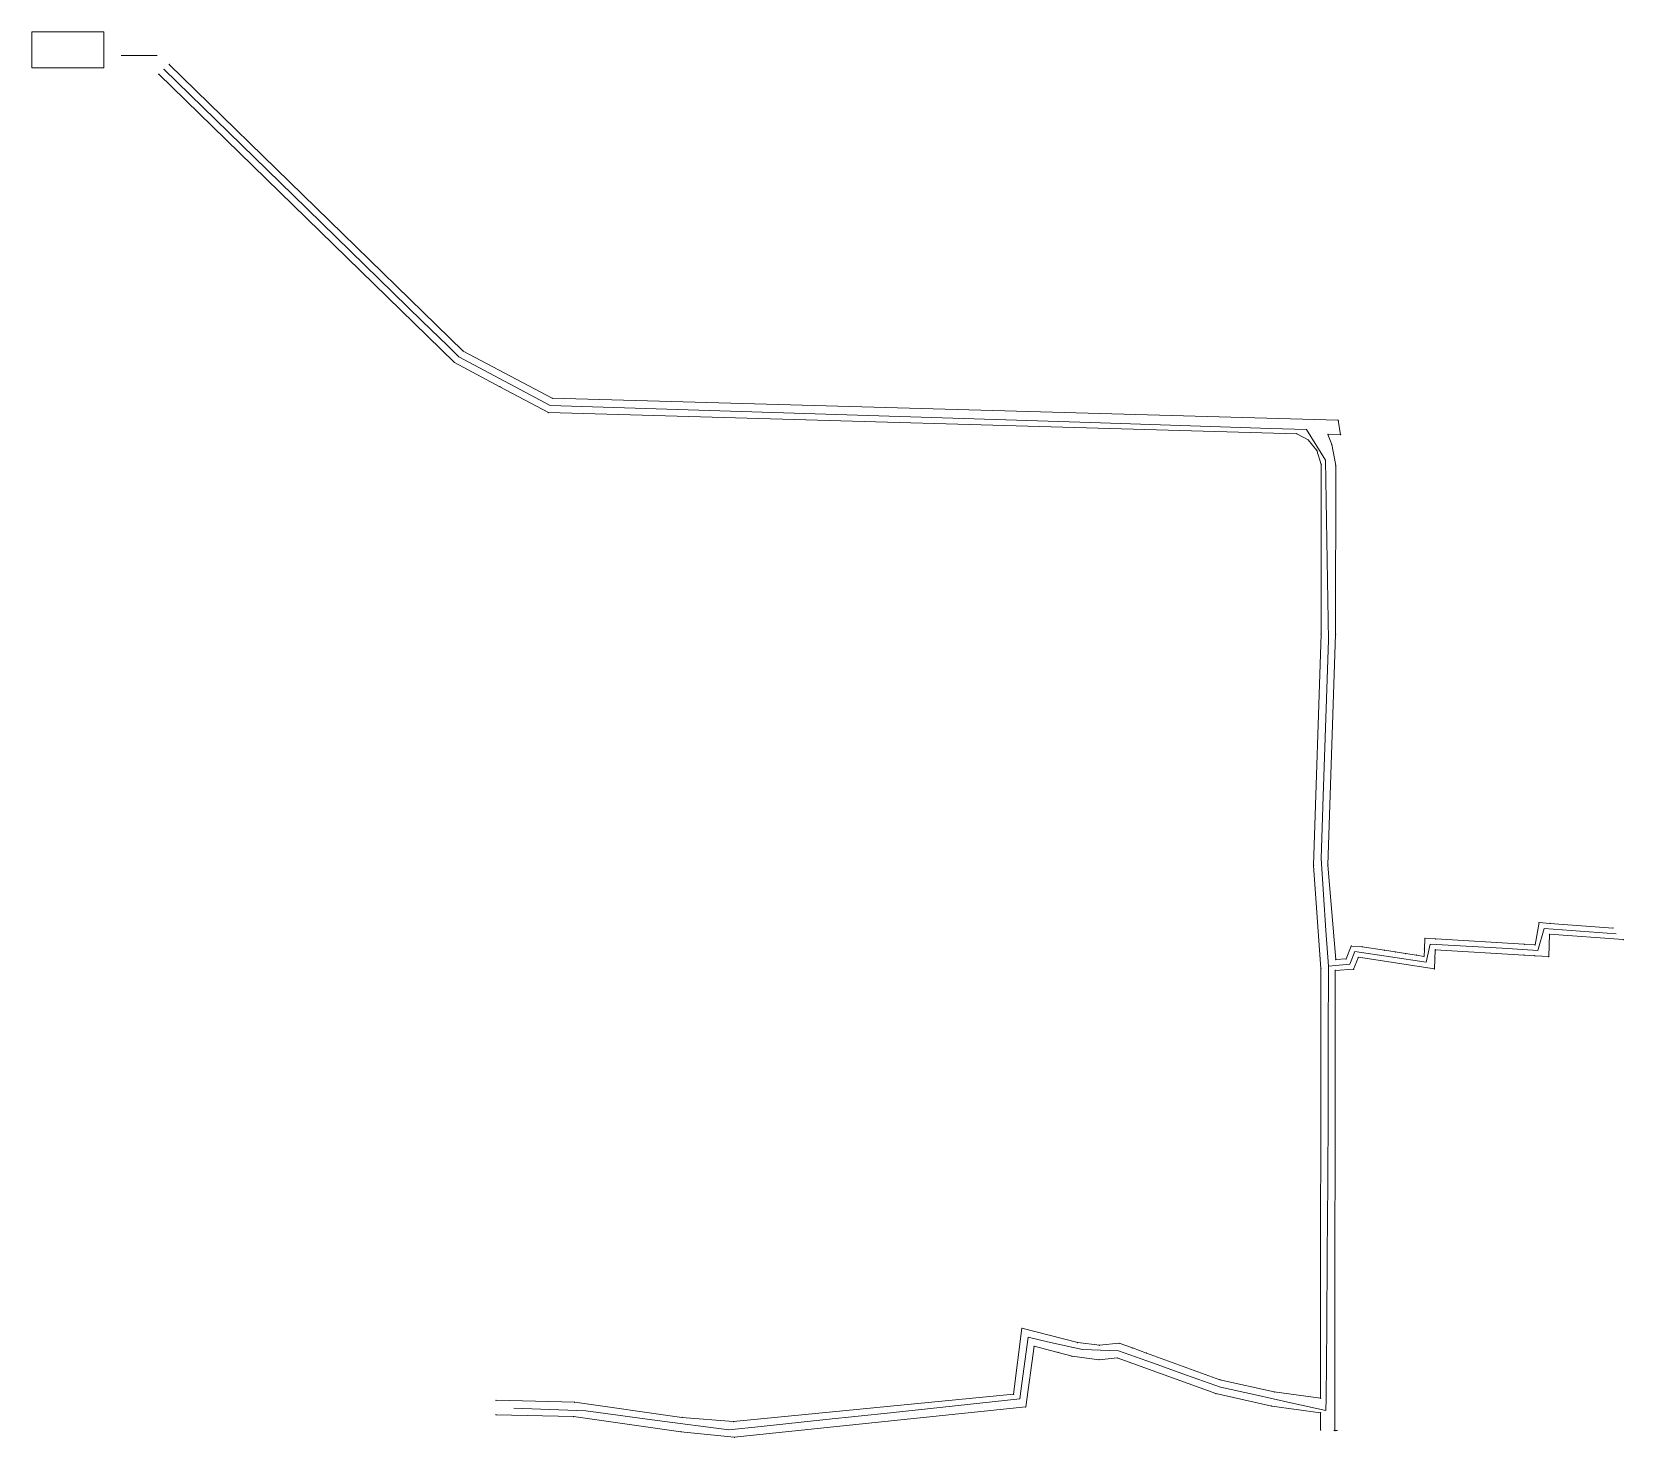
# Model space of a CAD drawing. Header units: millimetres. Extents: x 408623 to 409065, y 4589851 to 4590241.
import ezdxf

# ---------------------------------------------------------------- set-up
doc = ezdxf.new("R2010")
doc.units = ezdxf.units.MM
doc.layers.get('0').update_dxf_attribs({"color": 5, "lineweight": 0})
for name, color, linetype, lineweight in [('GEOFENCE', 3, 'Continuous', 0), ('INIT_COORD', 5, 'Continuous', 0), ('OTOCAD_145', 5, 'Continuous', 0), ('OTOCAD_AKALiN', 3, 'Continuous', 0), ('OTOCAD_DESENDRE', 1, 'Continuous', 0), ('OTOCAD_LAGiMi', 4, 'Continuous', 0), ('OTOCAD_NOKTA', 40, 'Continuous', 0), ('OTOCAD_OZKAN', 6, 'Continuous', 0)]:
    doc.layers.add(name, color=color, linetype=linetype, lineweight=lineweight)

msp = doc.modelspace()

# ---------------------------------------------------------------- linework, layer by layer
at = {"lineweight": 0}
for p in [(408895.3, 4589862.71, 182), (408898.69, 4589859.18, 182), (408817.59, 4589855.12, 219), (408817.77, 4589850.78, 219)]:
    msp.add_point(p, dxfattribs=at)
at = {"layer": 'GEOFENCE'}
for p, q in [((408647.54, 4590234.44, 181), (408657.54, 4590234.44, 181)), ((408659.49, 4590230.56, 181), (408695.29, 4590195.65, 181)), ((408695.29, 4590195.65, 181), (408731.08, 4590160.74, 181)), ((408731.08, 4590160.74, 181), (408738.24, 4590153.76, 181)), ((408738.24, 4590153.76, 181), (408741.32, 4590150.76, 181)), ((408741.32, 4590150.76, 181), (408766.71, 4590137.23, 181)), ((408766.71, 4590137.23, 181), (408816.69, 4590135.64, 181)), ((408816.69, 4590135.64, 181), (408866.66, 4590134.05, 181)), ((408866.66, 4590134.05, 181), (408916.63, 4590132.46, 181)), ((408916.63, 4590132.46, 181), (408966.61, 4590130.87, 181)), ((408966.61, 4590130.87, 181), (408976.6, 4590130.55, 181)), ((408976.6, 4590130.55, 181), (408981.88, 4590122.06, 181)), ((408981.88, 4590122.06, 181), (408982.7, 4590072.06, 181)), ((408982.7, 4590072.06, 181), (408981.23, 4590028.76, 156.06)), ((408981.23, 4590028.76, 156.06), (408980.94, 4590020.09, 151.07)), ((408980.94, 4590020.09, 151.07), (408980.64, 4590011.43, 146.08)), ((408980.64, 4590011.43, 146.08), (408982.02, 4589991.49, 145.35)), ((408982.02, 4589991.49, 145.35), (408982.72, 4589981.52, 144.98)), ((409040.87, 4589985.91, 128), (409042.62, 4589992.04, 122)), ((409042.62, 4589992.04, 122), (409052.59, 4589991.3, 122)), ((409052.59, 4589991.3, 122), (409062.56, 4589990.57, 122)), ((408988.64, 4589982.12, 145), (408990.05, 4589985.59, 134)), ((408990.05, 4589985.59, 134), (409009.83, 4589982.66, 134)), ((409009.83, 4589982.66, 134), (409010.92, 4589987.7, 128)), ((409010.92, 4589987.7, 128), (409030.89, 4589986.51, 128)), ((409030.89, 4589986.51, 128), (409040.87, 4589985.91, 128)), ((408982.72, 4589981.52, 144.98), (408982.66, 4589961.52, 144.99)), ((408982.72, 4589981.52, 144.98), (408988.64, 4589982.12, 145)), ((408982.66, 4589961.52, 144.99), (408982.61, 4589941.52, 144.99)), ((408982.61, 4589941.52, 144.99), (408982.56, 4589921.52, 145)), ((408982.56, 4589921.52, 145), (408982.39, 4589901.53, 145)), ((408982.39, 4589901.53, 145), (408982.22, 4589881.53, 145)), ((408899.31, 4589878.52, 145), (408897.62, 4589865.67, 172.05)), ((408904.73, 4589877.29, 145), (408899.31, 4589878.52, 145)), ((408982.22, 4589881.53, 145), (408982.04, 4589861.53, 145)), ((408914.48, 4589875.08, 145), (408904.73, 4589877.29, 145)), ((408924.47, 4589874.79, 145), (408914.48, 4589875.08, 145)), ((408933.89, 4589871.41, 145), (408924.47, 4589874.79, 145)), ((408943.3, 4589868.04, 145), (408933.89, 4589871.41, 145)), ((408897.62, 4589865.67, 172.05), (408897.05, 4589861.39, 181.07)), ((408952.71, 4589864.66, 145), (408943.3, 4589868.04, 145)), ((408962.48, 4589862.5, 145), (408952.71, 4589864.66, 145)), ((408897.05, 4589861.39, 181.07), (408879.09, 4589859.48, 189.66)), ((408972.24, 4589860.33, 145), (408962.48, 4589862.5, 145)), ((408982.02, 4589858.23, 145), (408972.24, 4589860.33, 145)), ((408982.04, 4589861.53, 145), (408982.02, 4589858.23, 145)), ((408776.57, 4589858.06, 219.05), (408756.59, 4589858.84, 219.01)), ((408796.4, 4589855.42, 219.38), (408776.57, 4589858.06, 219.05)), ((408861.13, 4589857.57, 198.24), (408843.16, 4589855.66, 206.82)), ((408879.09, 4589859.48, 189.66), (408861.13, 4589857.57, 198.24)), ((408816.22, 4589852.79, 219.7), (408796.4, 4589855.42, 219.38)), ((408825.2, 4589853.75, 215.41), (408816.22, 4589852.79, 219.7)), ((408843.16, 4589855.66, 206.82), (408825.2, 4589853.75, 215.41))]:
    msp.add_line(p, q, dxfattribs=at)
at = {"layer": 'INIT_COORD'}
msp.add_point((408659.49, 4590230.56, 181), dxfattribs=at)
at = {"layer": 'OTOCAD_145', "lineweight": 0}
for p, q in [((408978.57, 4590009.51, 145), (408980.61, 4589980.82, 145)), ((408982.58, 4590009.61, 145), (408984.74, 4589983.38, 145)), ((408984.74, 4589983.38, 145), (408982.58, 4590009.61, 145)), ((408980.61, 4589980.82, 145), (408980.52, 4589861.6, 145)), ((408984.51, 4589852.62, 145), (408984.61, 4589980.37, 145)), ((408980.51, 4589857.56, 145), (408980.51, 4589852.77, 145))]:
    msp.add_line(p, q, dxfattribs=at)
at = {"layer": 'OTOCAD_AKALiN', "lineweight": 0}
for p, q in [((408895.3, 4589862.71, 182), (408897.61, 4589881.02, 145)), ((408897.61, 4589881.02, 145), (408913.13, 4589877.06, 145)), ((408901.01, 4589876.02, 145), (408898.69, 4589859.18, 182)), ((408907.65, 4589874.33, 145), (408901.01, 4589876.02, 145)), ((408911.53, 4589873.23, 145), (408907.65, 4589874.33, 145)), ((408913.13, 4589877.06, 145), (408919.11, 4589876.32, 145)), ((408919.11, 4589876.32, 145), (408924.61, 4589876.87, 145)), ((408924.61, 4589876.87, 145), (408928.28, 4589875.54, 145)), ((408928.28, 4589875.54, 145), (408932.19, 4589874.12, 145)), ((408932.19, 4589874.12, 145), (408952.59, 4589866.74, 145)), ((408919.06, 4589872.29, 145), (408911.53, 4589873.23, 145)), ((408924.1, 4589872.8, 145), (408919.06, 4589872.29, 145)), ((408951.47, 4589862.89, 145), (408924.1, 4589872.8, 145)), ((408952.59, 4589866.74, 145), (408967.67, 4589863.36, 145)), ((408773.48, 4589860.49, 219), (408751.66, 4589861.04, 219)), ((408803.26, 4589856.27, 219), (408773.48, 4589860.49, 219)), ((408817.59, 4589855.12, 219), (408895.3, 4589862.71, 182)), ((408966.96, 4589859.42, 145), (408951.47, 4589862.89, 145)), ((408967.67, 4589863.36, 145), (408980.52, 4589861.6, 145)), ((408751.66, 4589857.02, 219), (408773.15, 4589856.49, 219)), ((408773.15, 4589856.49, 219), (408802.94, 4589852.27, 219)), ((408803.26, 4589856.27, 219), (408817.59, 4589855.12, 219)), ((408817.77, 4589850.78, 219), (408898.69, 4589859.18, 182)), ((408980.51, 4589857.56, 145), (408966.96, 4589859.42, 145)), ((408817.77, 4589850.78, 219), (408802.94, 4589852.27, 219))]:
    msp.add_line(p, q, dxfattribs=at)
at = {"layer": 'OTOCAD_DESENDRE', "lineweight": 0}
for p, q in [((408980.68, 4590073.78, 181), (408978.57, 4590009.51, 145)), ((408982.58, 4590009.61, 145), (408984.68, 4590073.72, 181))]:
    msp.add_line(p, q, dxfattribs=at)
at = {"layer": 'OTOCAD_LAGiMi'}
for p, q in [((408622.78, 4590230.98, 181), (408622.78, 4590240.98, 181)), ((408642.78, 4590240.98, 181), (408622.78, 4590240.98, 181)), ((408642.78, 4590230.98, 181), (408642.78, 4590240.98, 181)), ((408642.78, 4590230.98, 181), (408622.78, 4590230.98, 181))]:
    msp.add_line(p, q, dxfattribs=at)
at = {"layer": 'OTOCAD_LAGiMi', "lineweight": 0}
for p, q in [((408742.55, 4590152.35, 181), (408660.95, 4590231.94, 181)), ((408658.03, 4590229.18, 181), (408740.09, 4590149.17, 181)), ((408767.23, 4590139.22, 181), (408742.55, 4590152.35, 181)), ((408740.09, 4590149.17, 181), (408752.7, 4590142.42, 181)), ((408752.7, 4590142.42, 181), (408766.19, 4590135.24, 181)), ((408985.44, 4590133.13, 181), (408767.23, 4590139.22, 181)), ((408766.19, 4590135.24, 181), (408973.92, 4590129.37, 181)), ((408985.44, 4590133.13, 181), (408986.07, 4590129.11, 181)), ((408973.92, 4590129.37, 181), (408977.08, 4590127.68, 181)), ((408977.08, 4590127.68, 181), (408979.49, 4590124.77, 181)), ((408983.64, 4590126.39, 181), (408982.56, 4590129.2, 181)), ((408982.56, 4590129.2, 181), (408986.07, 4590129.11, 181)), ((408984.71, 4590120.59, 181), (408983.64, 4590126.39, 181)), ((408979.49, 4590124.77, 181), (408980.71, 4590120.87, 181)), ((408980.71, 4590120.87, 181), (408980.68, 4590073.78, 181)), ((408984.68, 4590073.72, 181), (408984.71, 4590120.59, 181)), ((408980.51, 4589852.77, 145), (408980.51, 4589857.56, 145))]:
    msp.add_line(p, q, dxfattribs=at)
at = {"layer": 'OTOCAD_NOKTA', "lineweight": 0}
for p, q in [((408984.23, 4589852.62, 145), (408984.51, 4589852.62, 145)), ((408984.51, 4589852.62, 145), (408985.2, 4589852.61, 145))]:
    msp.add_line(p, q, dxfattribs=at)
for p in [(408660.95, 4590231.94, 181), (408658.03, 4590229.18, 181), (408742.55, 4590152.35, 181), (408740.09, 4590149.17, 181), (408752.7, 4590142.42, 181), (408767.23, 4590139.22, 181), (408766.19, 4590135.24, 181), (408985.44, 4590133.13, 181), (408973.92, 4590129.37, 181), (408977.08, 4590127.68, 181), (408982.56, 4590129.2, 181), (408983.64, 4590126.39, 181), (408986.07, 4590129.11, 181), (408979.49, 4590124.77, 181), (408980.71, 4590120.87, 181), (408984.71, 4590120.59, 181), (408980.68, 4590073.78, 181), (408984.68, 4590073.72, 181), (408978.57, 4590009.51, 145), (408982.58, 4590009.61, 145), (408989.05, 4589987.12, 134), (408991.04, 4589984.05, 134), (408992.05, 4589986.96, 134), (409004.14, 4589985.07, 134), (409007.12, 4589984.61, 134), (408980.61, 4589980.82, 145), (408984.61, 4589980.37, 145), (408984.74, 4589983.38, 145), (408987.6, 4589983.56, 145), (408989.67, 4589980.68, 145), (408897.61, 4589881.02, 145), (408901.01, 4589876.02, 145), (408907.65, 4589874.33, 145), (408913.13, 4589877.06, 145), (408919.11, 4589876.32, 145), (408924.61, 4589876.87, 145), (408928.28, 4589875.54, 145), (408932.19, 4589874.12, 145), (408911.53, 4589873.23, 145), (408919.06, 4589872.29, 145), (408924.1, 4589872.8, 145), (408952.59, 4589866.74, 145), (408751.66, 4589861.04, 219), (408773.48, 4589860.49, 219), (408951.47, 4589862.89, 145), (408967.67, 4589863.36, 145), (408980.52, 4589861.6, 145), (408751.66, 4589857.02, 219), (408773.15, 4589856.49, 219), (408803.26, 4589856.27, 219), (408966.96, 4589859.42, 145), (408980.51, 4589857.56, 145), (408802.94, 4589852.27, 219), (408980.51, 4589852.77, 145), (408984.51, 4589852.62, 145)]:
    msp.add_point(p, dxfattribs=at)
at = {"layer": 'OTOCAD_OZKAN', "lineweight": 0}
for p, q in [((409041.16, 4589993.65, 122), (409040.07, 4589987.46, 128)), ((409041.16, 4589993.65, 122), (409044.16, 4589993.43, 122)), ((409044.16, 4589993.43, 122), (409061.72, 4589992.13, 122)), ((409009.36, 4589986.29, 128), (409009.49, 4589989.29, 128)), ((409009.49, 4589989.29, 128), (409012.49, 4589989.11, 128)), ((409037.07, 4589987.64, 128), (409012.49, 4589989.11, 128)), ((409044.07, 4589990.43, 122), (409043.88, 4589984.22, 128)), ((409064.52, 4589988.92, 122), (409044.07, 4589990.43, 122)), ((408987.6, 4589983.56, 145), (408989.05, 4589987.12, 134)), ((408989.05, 4589987.12, 134), (408992.05, 4589986.96, 134)), ((408991.04, 4589984.05, 134), (408989.67, 4589980.68, 145)), ((409012.11, 4589980.8, 134), (408991.04, 4589984.05, 134)), ((408998.28, 4589985.99, 134), (408992.05, 4589986.96, 134)), ((408998.28, 4589985.99, 134), (409001.27, 4589985.52, 134)), ((409004.14, 4589985.07, 134), (409001.27, 4589985.52, 134)), ((409004.14, 4589985.07, 134), (409007.12, 4589984.61, 134)), ((409009.27, 4589984.27, 134), (409007.12, 4589984.61, 134)), ((409009.27, 4589984.27, 134), (409009.36, 4589986.29, 128)), ((409012.11, 4589980.8, 134), (409012.35, 4589986.11, 128)), ((409036.99, 4589984.64, 128), (409012.35, 4589986.11, 128)), ((409039.99, 4589984.46, 128), (409036.99, 4589984.64, 128)), ((409040.07, 4589987.46, 128), (409037.07, 4589987.64, 128)), ((409043.88, 4589984.22, 128), (409039.99, 4589984.46, 128)), ((408989.67, 4589980.68, 145), (408984.61, 4589980.37, 145)), ((408984.74, 4589983.38, 145), (408987.6, 4589983.56, 145))]:
    msp.add_line(p, q, dxfattribs=at)
for p in [(409041.16, 4589993.65, 122), (409044.16, 4589993.43, 122), (409009.49, 4589989.29, 128), (409012.49, 4589989.11, 128), (409044.07, 4589990.43, 122), (409061.72, 4589992.13, 122), (409064.52, 4589988.92, 122), (408998.28, 4589985.99, 134), (409001.27, 4589985.52, 134), (409009.27, 4589984.27, 134), (409009.36, 4589986.29, 128), (409012.35, 4589986.11, 128), (409036.99, 4589984.64, 128), (409037.07, 4589987.64, 128), (409039.99, 4589984.46, 128), (409040.07, 4589987.46, 128), (409043.88, 4589984.22, 128), (409012.11, 4589980.8, 134), (409012.25, 4589983.81, 134)]:
    msp.add_point(p, dxfattribs=at)

doc.saveas('drawing.dxf')
